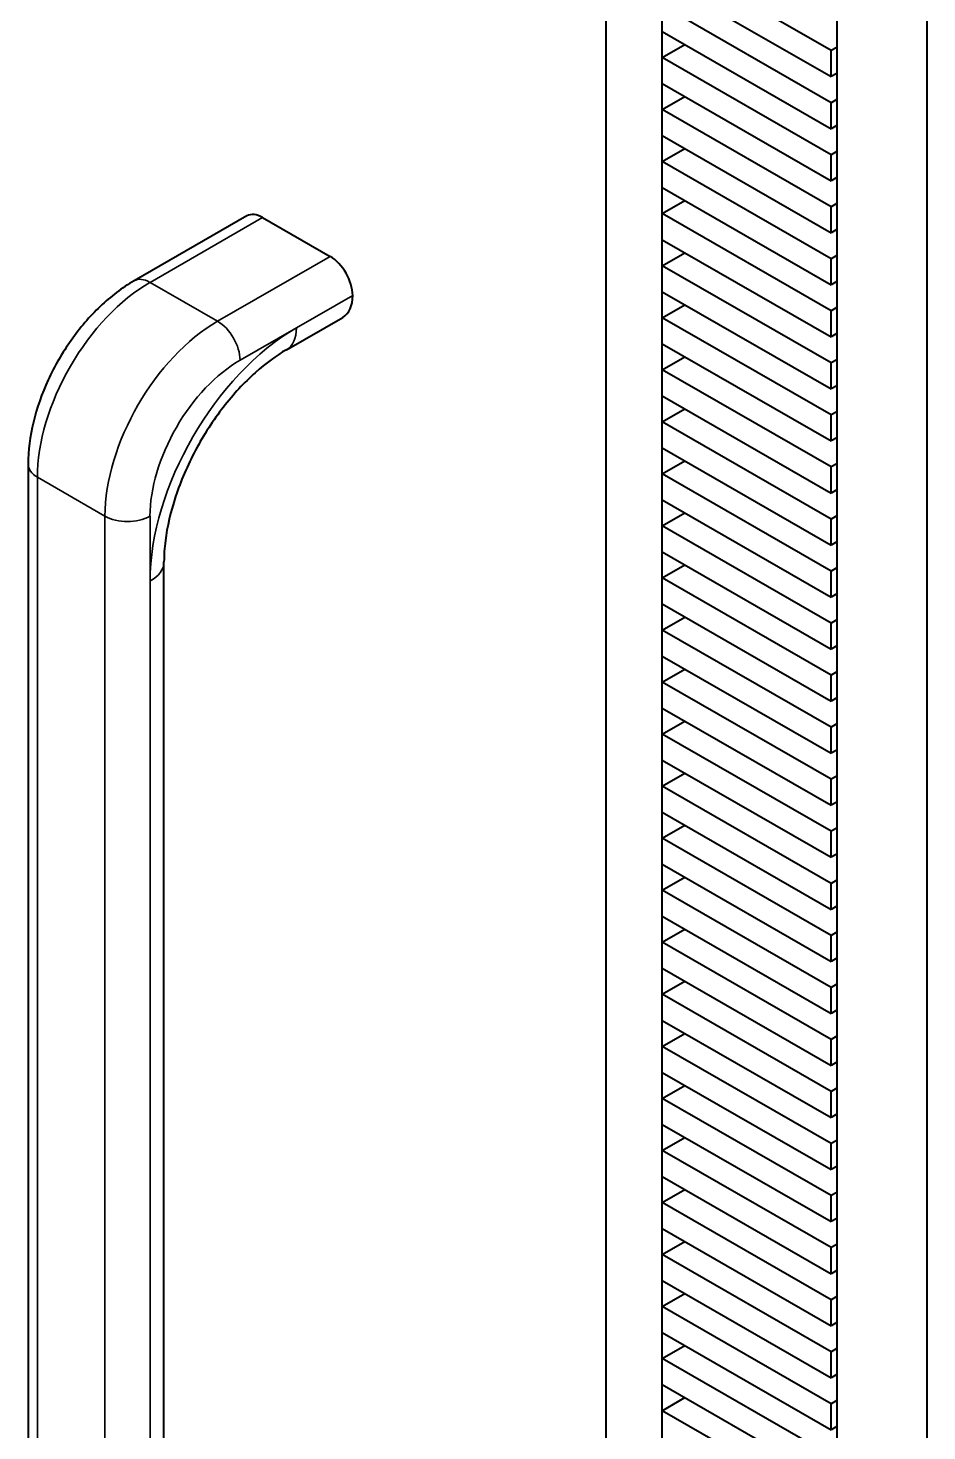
# Model space of a CAD drawing. Header units: millimetres. Extents: x 12 to 1415, y 12 to 997.
# Drawn here: x 1030.3 to 1064.1, y 686.3 to 739.2 of the extents above; entities that cross this region are included whole.
import ezdxf

# ---------------------------------------------------------------- set-up
doc = ezdxf.new("R2010")
doc.units = ezdxf.units.MM
doc.header["$LTSCALE"] = 1.2
doc.layers.add('가시적인 것(ISO)', color=7, linetype='Continuous', lineweight=40)
doc.layers.add('가시적인 좁은 것(ISO)', color=7, linetype='Continuous', lineweight=35)

msp = doc.modelspace()

# ---------------------------------------------------------------- linework, layer by layer
at = {"layer": '가시적인 것(ISO)'}
for p, q in [((1060.747, 787.427), (1060.747, 598.181)), ((1064.141, 785.472), (1064.141, 596.226)), ((1054.171, 607.363), (1054.171, 781.903)), ((1052.05, 606.142), (1052.05, 781.653)), ((1060.535, 738.3), (1054.171, 741.964)), ((1054.171, 740.983), (1060.535, 737.319)), ((1060.535, 736.338), (1054.171, 740.002)), ((1054.171, 739.021), (1060.535, 735.356)), ((1054.171, 738.04), (1054.171, 739.021)), ((1054.171, 738.04), (1055.023, 738.531)), ((1060.747, 738.422), (1060.535, 738.3)), ((1060.535, 734.375), (1054.171, 738.04)), ((1060.535, 737.319), (1060.535, 738.3)), ((1060.747, 737.441), (1060.535, 737.319)), ((1054.171, 737.059), (1060.535, 733.394)), ((1054.171, 736.078), (1054.171, 737.059)), ((1054.171, 736.078), (1055.023, 736.569)), ((1060.747, 736.46), (1060.535, 736.338)), ((1060.535, 735.356), (1060.535, 736.338)), ((1060.535, 732.413), (1054.171, 736.078)), ((1060.747, 735.479), (1060.535, 735.356)), ((1054.171, 735.097), (1060.535, 731.432)), ((1054.171, 734.116), (1054.171, 735.097)), ((1054.171, 734.116), (1055.023, 734.606)), ((1060.535, 730.451), (1054.171, 734.116)), ((1060.747, 734.498), (1060.535, 734.375)), ((1060.535, 733.394), (1060.535, 734.375)), ((1054.171, 733.135), (1060.535, 729.47)), ((1054.171, 732.154), (1054.171, 733.135)), ((1060.747, 733.517), (1060.535, 733.394)), ((1054.171, 732.154), (1055.023, 732.644)), ((1060.747, 732.535), (1060.535, 732.413)), ((1038.511, 732.066), (1034.268, 729.623)), ((1039.11, 732.007), (1041.655, 730.541)), ((1060.535, 728.489), (1054.171, 732.154)), ((1060.535, 731.432), (1060.535, 732.413)), ((1060.747, 731.554), (1060.535, 731.432)), ((1054.171, 731.173), (1060.535, 727.508)), ((1054.171, 730.192), (1054.171, 731.173)), ((1054.171, 730.192), (1055.023, 730.682)), ((1060.747, 730.573), (1060.535, 730.451)), ((1060.535, 729.47), (1060.535, 730.451)), ((1060.535, 726.527), (1054.171, 730.192)), ((1060.747, 729.592), (1060.535, 729.47)), ((1054.171, 729.211), (1060.535, 725.546)), ((1054.171, 728.23), (1054.171, 729.211)), ((1054.171, 728.23), (1055.023, 728.72)), ((1060.747, 728.611), (1060.535, 728.489)), ((1060.535, 727.508), (1060.535, 728.489)), ((1040.008, 727.023), (1042.129, 728.245)), ((1060.535, 724.565), (1054.171, 728.23)), ((1054.171, 727.249), (1060.535, 723.584)), ((1054.171, 726.268), (1054.171, 727.249)), ((1060.747, 727.63), (1060.535, 727.508)), ((1054.171, 726.268), (1055.023, 726.758)), ((1060.535, 722.603), (1054.171, 726.268)), ((1060.747, 726.649), (1060.535, 726.527)), ((1060.535, 725.546), (1060.535, 726.527)), ((1060.747, 725.668), (1060.535, 725.546)), ((1054.171, 725.286), (1060.535, 721.622)), ((1054.171, 724.305), (1054.171, 725.286)), ((1054.171, 724.305), (1055.023, 724.796)), ((1060.747, 724.687), (1060.535, 724.565)), ((1060.535, 720.641), (1054.171, 724.305)), ((1060.535, 723.584), (1060.535, 724.565)), ((1060.747, 723.706), (1060.535, 723.584)), ((1054.171, 723.324), (1060.535, 719.66)), ((1054.171, 722.343), (1054.171, 723.324)), ((1030.273, 722.704), (1030.273, 673.651)), ((1054.171, 722.343), (1055.023, 722.834)), ((1060.747, 722.725), (1060.535, 722.603)), ((1060.535, 721.622), (1060.535, 722.603)), ((1060.535, 718.679), (1054.171, 722.343)), ((1060.747, 721.744), (1060.535, 721.622)), ((1054.171, 721.362), (1060.535, 717.697)), ((1054.171, 720.381), (1054.171, 721.362)), ((1054.171, 720.381), (1055.023, 720.872)), ((1060.535, 716.716), (1054.171, 720.381)), ((1060.747, 720.763), (1060.535, 720.641)), ((1060.535, 719.66), (1060.535, 720.641)), ((1054.171, 719.4), (1060.535, 715.735)), ((1054.171, 718.419), (1054.171, 719.4)), ((1060.747, 719.782), (1060.535, 719.66)), ((1035.394, 674.882), (1035.394, 719.03)), ((1054.171, 718.419), (1055.023, 718.91)), ((1060.747, 718.801), (1060.535, 718.679)), ((1060.535, 714.754), (1054.171, 718.419)), ((1060.535, 717.697), (1060.535, 718.679)), ((1060.747, 717.82), (1060.535, 717.697)), ((1054.171, 717.438), (1060.535, 713.773)), ((1054.171, 716.457), (1054.171, 717.438)), ((1054.171, 716.457), (1055.023, 716.947)), ((1060.747, 716.839), (1060.535, 716.716)), ((1060.535, 715.735), (1060.535, 716.716)), ((1060.535, 712.792), (1054.171, 716.457)), ((1060.747, 715.858), (1060.535, 715.735)), ((1054.171, 715.476), (1060.535, 711.811)), ((1054.171, 714.495), (1054.171, 715.476)), ((1054.171, 714.495), (1055.023, 714.985)), ((1060.747, 714.876), (1060.535, 714.754)), ((1060.535, 713.773), (1060.535, 714.754)), ((1060.535, 710.83), (1054.171, 714.495)), ((1054.171, 713.514), (1060.535, 709.849)), ((1054.171, 712.533), (1054.171, 713.514)), ((1060.747, 713.895), (1060.535, 713.773)), ((1054.171, 712.533), (1055.023, 713.023)), ((1060.535, 708.868), (1054.171, 712.533)), ((1060.747, 712.914), (1060.535, 712.792)), ((1060.535, 711.811), (1060.535, 712.792)), ((1060.747, 711.933), (1060.535, 711.811)), ((1054.171, 711.552), (1060.535, 707.887)), ((1054.171, 710.571), (1054.171, 711.552)), ((1054.171, 710.571), (1055.023, 711.061)), ((1060.747, 710.952), (1060.535, 710.83)), ((1060.535, 706.906), (1054.171, 710.571)), ((1060.535, 709.849), (1060.535, 710.83)), ((1060.747, 709.971), (1060.535, 709.849)), ((1054.171, 709.59), (1060.535, 705.925)), ((1054.171, 708.608), (1054.171, 709.59)), ((1054.171, 708.608), (1055.023, 709.099)), ((1060.747, 708.99), (1060.535, 708.868)), ((1060.535, 707.887), (1060.535, 708.868)), ((1060.535, 704.944), (1054.171, 708.608)), ((1060.747, 708.009), (1060.535, 707.887)), ((1054.171, 707.627), (1060.535, 703.963)), ((1054.171, 706.646), (1054.171, 707.627)), ((1054.171, 706.646), (1055.023, 707.137)), ((1060.535, 702.982), (1054.171, 706.646)), ((1060.747, 707.028), (1060.535, 706.906)), ((1060.535, 705.925), (1060.535, 706.906)), ((1054.171, 705.665), (1060.535, 702.001)), ((1054.171, 704.684), (1054.171, 705.665)), ((1060.747, 706.047), (1060.535, 705.925)), ((1054.171, 704.684), (1055.023, 705.175)), ((1060.747, 705.066), (1060.535, 704.944)), ((1060.535, 701.02), (1054.171, 704.684)), ((1060.535, 703.963), (1060.535, 704.944)), ((1060.747, 704.085), (1060.535, 703.963)), ((1054.171, 703.703), (1060.535, 700.038)), ((1054.171, 702.722), (1054.171, 703.703)), ((1054.171, 702.722), (1055.023, 703.213)), ((1060.747, 703.104), (1060.535, 702.982)), ((1060.535, 702.001), (1060.535, 702.982)), ((1060.535, 699.057), (1054.171, 702.722)), ((1060.747, 702.123), (1060.535, 702.001)), ((1054.171, 701.741), (1060.535, 698.076)), ((1054.171, 700.76), (1054.171, 701.741)), ((1054.171, 700.76), (1055.023, 701.251)), ((1060.747, 701.142), (1060.535, 701.02)), ((1060.535, 700.038), (1060.535, 701.02)), ((1060.535, 697.095), (1054.171, 700.76)), ((1054.171, 699.779), (1060.535, 696.114)), ((1054.171, 698.798), (1054.171, 699.779)), ((1060.747, 700.161), (1060.535, 700.038)), ((1054.171, 698.798), (1055.023, 699.288)), ((1060.535, 695.133), (1054.171, 698.798)), ((1060.747, 699.18), (1060.535, 699.057)), ((1060.535, 698.076), (1060.535, 699.057)), ((1060.747, 698.198), (1060.535, 698.076)), ((1054.171, 697.817), (1060.535, 694.152)), ((1054.171, 696.836), (1054.171, 697.817)), ((1054.171, 696.836), (1055.023, 697.326)), ((1060.747, 697.217), (1060.535, 697.095)), ((1060.535, 696.114), (1060.535, 697.095)), ((1060.535, 693.171), (1054.171, 696.836)), ((1060.747, 696.236), (1060.535, 696.114)), ((1054.171, 694.874), (1054.171, 695.855)), ((1054.171, 695.855), (1060.535, 692.19)), ((1054.171, 694.874), (1055.023, 695.364)), ((1060.747, 695.255), (1060.535, 695.133)), ((1060.535, 694.152), (1060.535, 695.133)), ((1060.535, 691.209), (1054.171, 694.874)), ((1060.747, 694.274), (1060.535, 694.152)), ((1054.171, 693.893), (1060.535, 690.228)), ((1054.171, 692.912), (1054.171, 693.893)), ((1054.171, 692.912), (1055.023, 693.402)), ((1060.535, 689.247), (1054.171, 692.912)), ((1060.747, 693.293), (1060.535, 693.171)), ((1060.535, 692.19), (1060.535, 693.171)), ((1054.171, 691.931), (1060.535, 688.266)), ((1054.171, 690.949), (1054.171, 691.931)), ((1060.747, 692.312), (1060.535, 692.19)), ((1054.171, 690.949), (1055.023, 691.44)), ((1060.747, 691.331), (1060.535, 691.209)), ((1060.535, 687.285), (1054.171, 690.949)), ((1060.535, 690.228), (1060.535, 691.209)), ((1060.747, 690.35), (1060.535, 690.228)), ((1054.171, 689.968), (1060.535, 686.304)), ((1054.171, 688.987), (1054.171, 689.968)), ((1054.171, 688.987), (1055.023, 689.478)), ((1060.747, 689.369), (1060.535, 689.247)), ((1060.535, 688.266), (1060.535, 689.247)), ((1060.535, 685.323), (1054.171, 688.987)), ((1060.747, 688.388), (1060.535, 688.266)), ((1054.171, 688.006), (1060.535, 684.342)), ((1054.171, 687.025), (1054.171, 688.006)), ((1054.171, 687.025), (1055.023, 687.516)), ((1060.747, 687.407), (1060.535, 687.285)), ((1060.535, 686.304), (1060.535, 687.285)), ((1060.535, 683.36), (1054.171, 687.025)), ((1060.747, 686.426), (1060.535, 686.304))]:
    msp.add_line(p, q, dxfattribs=at)
for centre, major_axis, start_param, end_param in [((1039.11, 731.026), (-0.599, 1.04), 5.499721, 6.283185), ((1041.655, 729.56), (0.599, -1.04), 0.787332, 2.358128), ((1041.231, 729.804), (0.898, -1.56), 0, 0.787332)]:
    msp.add_ellipse(centre, major_axis=major_axis, ratio=0.578093, start_param=start_param, end_param=end_param, dxfattribs=at)
for points, knots in [([(1034.268, 729.623), (1033.818, 729.364), (1033.39, 729.036), (1032.592, 728.276), (1032.222, 727.844), (1031.562, 726.909), (1031.271, 726.407), (1030.792, 725.367), (1030.602, 724.83), (1030.343, 723.759), (1030.273, 723.224), (1030.273, 722.704)], [0, 0, 0, 0, 0.314159, 0.314159, 0.628319, 0.628319, 0.942478, 0.942478, 1.256637, 1.256637, 1.570796, 1.570796, 1.570796, 1.570796]), ([(1040.008, 727.023), (1039.63, 726.806), (1039.228, 726.513), (1038.418, 725.785), (1038.011, 725.346), (1037.247, 724.36), (1036.891, 723.811), (1036.278, 722.666), (1036.022, 722.07), (1035.639, 720.909), (1035.511, 720.344), (1035.411, 719.545), (1035.394, 719.278), (1035.394, 719.03)], [0, 0, 0, 0, 0.27229, 0.27229, 0.553355, 0.553355, 0.841169, 0.841169, 1.130696, 1.130696, 1.416439, 1.416439, 1.570796, 1.570796, 1.570796, 1.570796])]:
    msp.add_open_spline(points, degree=3, knots=knots, dxfattribs=at)
at = {"layer": '가시적인 좁은 것(ISO)'}
for p, q in [((1034.867, 729.564), (1039.11, 732.007)), ((1041.655, 730.541), (1037.413, 728.098)), ((1037.413, 728.098), (1034.867, 729.564)), ((1042.504, 729.071), (1040.382, 727.85)), ((1038.261, 726.628), (1040.382, 727.85)), ((1030.624, 673.163), (1030.624, 722.215)), ((1030.624, 722.215), (1033.17, 720.75)), ((1033.17, 720.75), (1033.17, 671.697)), ((1034.867, 718.297), (1034.867, 720.75)), ((1034.867, 718.297), (1034.867, 674.149))]:
    msp.add_line(p, q, dxfattribs=at)
for centre, major_axis, ratio, start_param, end_param in [((1034.867, 724.659), (2.994, 5.2), 0.578093, 0.783464, 2.354261), ((1034.867, 728.583), (-0.599, 1.04), 0.578093, 5.499721, 6.283185), ((1037.413, 723.193), (-2.994, -5.2), 0.578093, 3.925057, 5.495853), ((1040.382, 721.473), (-3.892, -6.759), 0.578093, 3.925057, 5.495853), ((1037.413, 727.117), (-0.599, 1.04), 0.578093, 3.928925, 5.499721), ((1039.11, 728.583), (0.898, -1.56), 0.578093, 0, 0.787332), ((1038.261, 722.704), (2.395, 4.16), 0.578093, 0.783464, 2.354261), ((1031.473, 722.704), (-1.2, 0), 0.575862, 0, 0.785398), ((1034.018, 721.238), (-1.2, 0), 0.575862, 0.785398, 2.356194), ((1033.594, 719.03), (1.8, 0), 0.575862, 5.497787, 6.283185)]:
    msp.add_ellipse(centre, major_axis=major_axis, ratio=ratio, start_param=start_param, end_param=end_param, dxfattribs=at)

doc.saveas('drawing.dxf')
